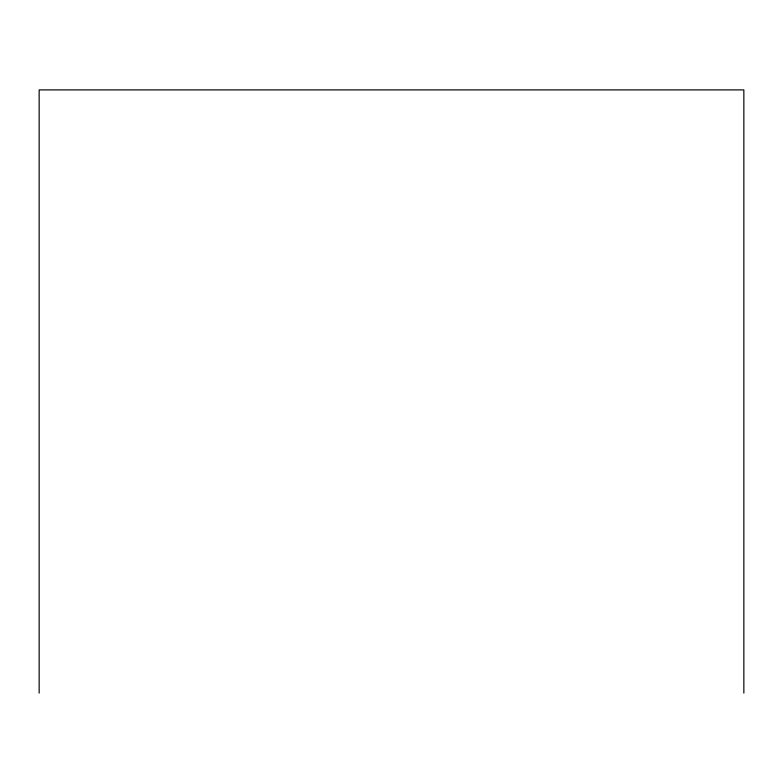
<?xml version="1.0" encoding="UTF-8"?>
<svg xmlns="http://www.w3.org/2000/svg" width="783" height="783" viewBox="0 0 783 783"><rect width="100%" height="100%" fill="white"/><g stroke="black" fill="none" stroke-linecap="round" stroke-linejoin="round"><path stroke-width="1.17" d="M743.85 693.102L743.85 89.898L39.15 89.898L39.15 693.102"/></g></svg>
